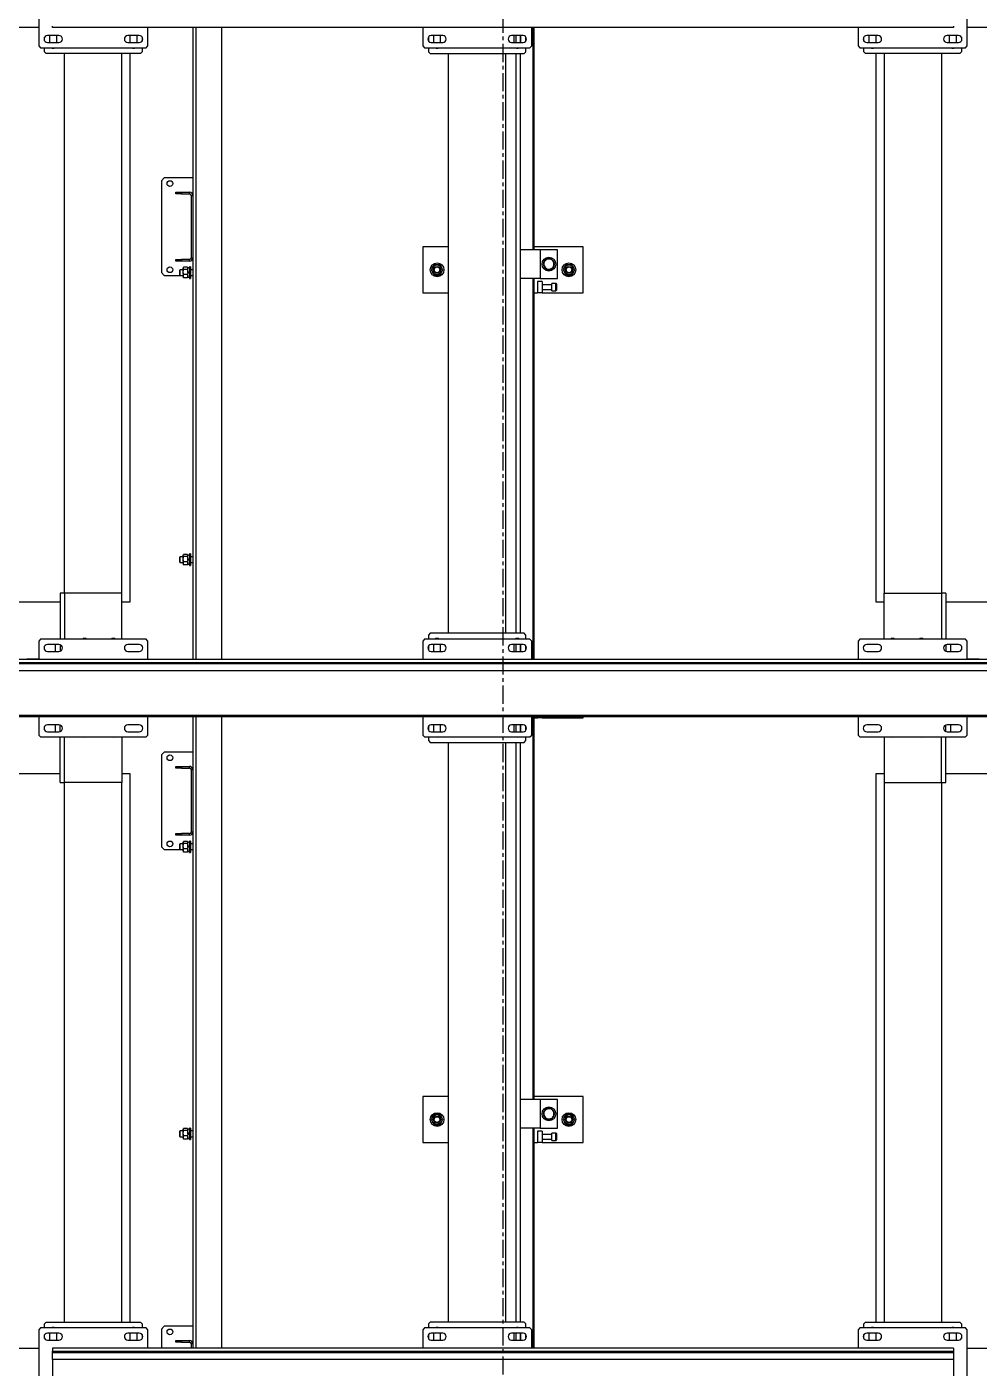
# Model space of a CAD drawing. Header units: millimetres. Extents: x 6622 to 532820, y 3370 to 359312.
# Drawn here: x 458470 to 460130, y 280905 to 283241 of the extents above; entities that cross this region are included whole.
import ezdxf

# ---------------------------------------------------------------- set-up
doc = ezdxf.new("R2010")
doc.units = ezdxf.units.MM
doc.linetypes.add('CENTER', pattern=[50.8, 31.75, -6.35, 6.35, -6.35])

# ---------------------------------------------------------------- blocks, each defined once
blk = doc.blocks.new('A$C6F3A12F4')
at = {"color": 2, "linetype": 'Continuous', "lineweight": 25}
for p, q in [((31385.2, 3700), (31385.2, 2659)), ((32385.2, 2622.1), (32385.2, 3700)), ((32685.2, 3700), (32685.2, 2622.1)), ((33685.2, 2659), (33685.2, 3700)), ((32485.7, 3475), (32485.7, 225)), ((32491.1, 225), (32491.1, 3475)), ((32493.7, 3475), (32493.7, 225)), ((32505.7, 3475), (32505.7, 225)), ((32583.1, 225), (32583.1, 3475)), ((32585.7, 3475), (32585.7, 225)), ((32485.2, 2680), (32485.2, 2659)), ((31417.2, 2659), (31253.2, 2659)), ((31399.2, 2644), (31399.2, 2624)), ((31399.2, 2640.1), (31411.2, 2640.1)), ((31402, 2649.1), (31408.4, 2649.1)), ((31411.2, 2624), (31411.2, 2644)), ((31420.2, 2656), (31417.2, 2659)), ((31420.2, 2472), (31420.2, 2656)), ((31420.2, 2649.1), (31427.2, 2649.1)), ((31430.2, 2646.1), (31427.2, 2649.1)), ((31430.2, 2646.1), (31430.2, 2482.1)), ((32453.7, 2659), (32450.7, 2656)), ((32450.7, 2656), (32450.7, 2472)), ((32485.7, 2659), (32453.7, 2659)), ((32459.7, 2644), (32459.7, 2624)), ((32471.7, 2624), (32471.7, 2644)), ((32617.7, 2659), (32585.7, 2659)), ((32599.7, 2644), (32599.7, 2624)), ((32611.7, 2624), (32611.7, 2644)), ((32620.7, 2656), (32617.7, 2659)), ((32620.7, 2472), (32620.7, 2656)), ((33643.2, 2649.1), (33640.2, 2646.1)), ((33640.2, 2482.1), (33640.2, 2646.1)), ((33643.2, 2649.1), (33650.2, 2649.1)), ((33653.2, 2659), (33650.2, 2656)), ((33650.2, 2656), (33650.2, 2472)), ((33817.2, 2659), (33653.2, 2659)), ((33659.2, 2644), (33659.2, 2624)), ((33659.2, 2640.1), (33671.2, 2640.1)), ((33662, 2649.1), (33668.4, 2649.1)), ((33671.2, 2624), (33671.2, 2644)), ((31382.6, 2635), (31385.2, 2635)), ((31385.2, 2635), (31385.2, 1065)), ((31411.2, 2628.1), (31399.2, 2628.1)), ((32370.2, 2622.1), (32370.2, 2614.1)), ((32370.2, 2622.1), (32450.7, 2622.1)), ((32459.7, 2630.1), (32471.7, 2630.1)), ((32460, 2622.1), (32471.4, 2622.1)), ((32599.7, 2630.1), (32611.7, 2630.1)), ((32611.4, 2622.1), (32600, 2622.1)), ((32700.2, 2622.1), (32620.7, 2622.1)), ((32700.2, 2614.1), (32700.2, 2622.1)), ((33671.2, 2628.1), (33659.2, 2628.1)), ((33685.2, 2635), (33690.6, 2635)), ((33685.2, 2635), (33685.2, 1065)), ((33690.6, 1065), (33690.6, 2635)), ((33690.6, 2635), (33693.2, 2635)), ((33693.2, 2635), (33693.2, 1065)), ((33693.2, 2635), (33705.2, 2635)), ((33705.2, 2635), (33705.2, 1065)), ((33705.2, 2635), (33782.6, 2635)), ((31430.2, 2614.1), (32370.2, 2614.1)), ((32370.2, 2514.1), (32370.2, 2614.1)), ((32370.2, 2614.1), (32450.7, 2614.1)), ((32700.2, 2614.1), (32620.7, 2614.1)), ((32700.2, 2514.1), (32700.2, 2614.1)), ((32700.2, 2614.1), (33640.2, 2614.1)), ((31399.2, 2504), (31399.2, 2484)), ((31399.2, 2500.1), (31411.2, 2500.1)), ((31399.2, 2500), (31411.2, 2500)), ((31411.2, 2484), (31411.2, 2504)), ((31430.2, 2514.1), (32370.2, 2514.1)), ((31430.2, 2500), (32385.2, 2500)), ((32450.7, 2514.1), (32370.2, 2514.1)), ((32385.2, 2500), (32385.2, 2514.1)), ((32459.7, 2504), (32459.7, 2484)), ((32471.7, 2484), (32471.7, 2504)), ((32599.7, 2504), (32599.7, 2484)), ((32611.7, 2484), (32611.7, 2504)), ((32620.7, 2514.1), (32700.2, 2514.1)), ((32685.2, 2514.1), (32685.2, 2500)), ((32685.2, 2500), (33640.2, 2500)), ((32700.2, 2514.1), (33640.2, 2514.1)), ((33659.2, 2504), (33659.2, 2484)), ((33659.2, 2500.1), (33671.2, 2500.1)), ((33659.2, 2500), (33671.2, 2500)), ((33671.2, 2484), (33671.2, 2504)), ((31411.2, 2488.1), (31399.2, 2488.1)), ((31408.7, 2479.1), (31401.7, 2479.1)), ((31427.2, 2479.1), (31420.2, 2479.1)), ((31427.2, 2479.1), (31430.2, 2482.1)), ((33640.2, 2482.1), (33643.2, 2479.1)), ((33650.2, 2479.1), (33643.2, 2479.1)), ((33671.2, 2488.1), (33659.2, 2488.1)), ((33668.6, 2479.1), (33661.8, 2479.1)), ((31385.2, 2469), (31417.2, 2469)), ((31417.2, 2469), (31420.2, 2472)), ((32450.7, 2472), (32453.7, 2469)), ((32453.7, 2469), (32485.7, 2469)), ((32585.7, 2469), (32617.7, 2469)), ((32617.7, 2469), (32620.7, 2472)), ((33650.2, 2472), (33653.2, 2469)), ((33653.2, 2469), (33685.2, 2469)), ((31767.2, 1990), (31767.2, 1904)), ((31847.2, 1990), (31767.2, 1990)), ((31847.2, 1918), (31847.2, 1990)), ((32587.2, 1990), (32585.7, 1990)), ((32587.2, 1918), (32587.2, 1990)), ((33247.2, 1990), (33247.2, 1904)), ((33327.2, 1990), (33247.2, 1990)), ((33327.2, 1918), (33327.2, 1990)), ((31816.8, 1965), (31816.2, 1965)), ((31816.6, 1963.2), (31816.2, 1963.2)), ((31816.3, 1962.2), (31816.6, 1963.2)), ((33296.7, 1965), (33296.2, 1965)), ((33296.6, 1963.2), (33296.2, 1963.2)), ((33296.3, 1962.2), (33296.6, 1963.2)), ((31822.2, 1945), (31772.2, 1945)), ((31772.2, 1945), (31772.2, 1915)), ((31796.4, 1940.2), (31792.2, 1937.3)), ((31801, 1938), (31796.4, 1940.2)), ((31822.2, 1915), (31822.2, 1945)), ((31830.7, 1942), (31830.7, 1935)), ((31843.7, 1942), (31830.7, 1942)), ((31831.7, 1943), (31842.7, 1943)), ((31843.7, 1935), (31843.7, 1942)), ((33302.2, 1945), (33252.2, 1945)), ((33252.2, 1945), (33252.2, 1915)), ((33276.4, 1940.2), (33272.2, 1937.3)), ((33281, 1938), (33276.4, 1940.2)), ((33302.2, 1915), (33302.2, 1945)), ((33310.7, 1942), (33310.7, 1935)), ((33323.7, 1942), (33310.7, 1942)), ((33311.7, 1943), (33322.7, 1943)), ((33323.7, 1935), (33323.7, 1942)), ((31792.2, 1937.3), (31788, 1934.4)), ((31788.8, 1924.2), (31793.4, 1922)), ((31793.4, 1922), (31798, 1919.8)), ((31798, 1919.8), (31802.2, 1922.7)), ((31805.6, 1935.8), (31801, 1938)), ((31802.2, 1922.7), (31806.4, 1925.6)), ((31806.7, 1930), (31806.1, 1930)), ((31806.6, 1928.2), (31806.2, 1928.2)), ((31806.4, 1927.4), (31806.6, 1928.2)), ((31827.2, 1918), (31827.2, 1910)), ((31827.2, 1918), (31847.2, 1918)), ((31843.7, 1935), (31830.7, 1935)), ((31833.2, 1935), (31833.2, 1918)), ((31841.2, 1918), (31841.2, 1935)), ((31847.2, 1918), (31847.2, 1910)), ((32585.7, 1918), (32587.2, 1918)), ((32587.2, 1918), (32587.2, 1910)), ((33272.2, 1937.3), (33268, 1934.4)), ((33268.7, 1924.2), (33273.4, 1922)), ((33273.4, 1922), (33278, 1919.8)), ((33278, 1919.8), (33282.2, 1922.7)), ((33285.6, 1935.8), (33281, 1938)), ((33282.2, 1922.7), (33286.4, 1925.6)), ((33286.8, 1930), (33286.1, 1930)), ((33286.6, 1928.2), (33286.2, 1928.2)), ((33286.4, 1927.4), (33286.6, 1928.2)), ((33307.2, 1918), (33327.2, 1918)), ((33307.2, 1918), (33307.2, 1910)), ((33323.7, 1935), (33310.7, 1935)), ((33313.2, 1935), (33313.2, 1918)), ((33321.2, 1918), (33321.2, 1935)), ((33327.2, 1918), (33327.2, 1910)), ((31385.2, 1904), (31772.2, 1904)), ((31772.2, 1902.7), (31385.2, 1902.7)), ((31417.2, 1900), (31385.2, 1900)), ((31420.2, 1897), (31417.2, 1900)), ((31420.2, 1713), (31420.2, 1897)), ((31772.2, 1915), (31822.2, 1915)), ((31772.2, 1915), (31772.2, 1880.2)), ((31822.2, 1915), (31822.2, 1880.2)), ((31822.2, 1904), (32485.7, 1904)), ((32485.7, 1902.7), (31822.2, 1902.7)), ((31827.2, 1910), (31847.2, 1910)), ((31847.2, 1904), (31847.2, 1910)), ((32453.7, 1900), (32450.7, 1897)), ((32450.7, 1897), (32450.7, 1713)), ((32485.7, 1900), (32453.7, 1900)), ((32585.7, 1910), (32587.2, 1910)), ((32585.7, 1904), (33252.2, 1904)), ((33252.2, 1902.7), (32585.7, 1902.7)), ((32617.7, 1900), (32585.7, 1900)), ((32587.2, 1904), (32587.2, 1910)), ((32620.7, 1897), (32617.7, 1900)), ((32620.7, 1713), (32620.7, 1897)), ((33252.2, 1915), (33252.2, 1880.2)), ((33252.2, 1915), (33302.2, 1915)), ((33302.2, 1915), (33302.2, 1880.2)), ((33302.2, 1904), (33685.2, 1904)), ((33685.2, 1902.7), (33302.2, 1902.7)), ((33307.2, 1910), (33327.2, 1910)), ((33327.2, 1904), (33327.2, 1910)), ((33653.2, 1900), (33650.2, 1897)), ((33650.2, 1897), (33650.2, 1713)), ((33685.2, 1900), (33653.2, 1900)), ((31399.2, 1885), (31399.2, 1865)), ((31411.2, 1881), (31399.2, 1881)), ((31399.2, 1880.2), (31411.2, 1880.2)), ((31411.2, 1872.8), (31399.2, 1872.8)), ((31408.5, 1890), (31401.9, 1890)), ((31411.2, 1865), (31411.2, 1885)), ((31427.2, 1890), (31420.2, 1890)), ((31420.8, 1872.8), (31420.2, 1872.8)), ((31430.2, 1887), (31427.2, 1890)), ((31430.2, 1723), (31430.2, 1887)), ((31430.2, 1880.2), (32440.2, 1880.2)), ((32440.2, 1872.8), (31430.2, 1872.8)), ((32443.2, 1890), (32440.2, 1887)), ((32440.2, 1887), (32440.2, 1723)), ((32450.7, 1890), (32443.2, 1890)), ((32450.7, 1872.8), (32449.6, 1872.8)), ((32459.7, 1885), (32459.7, 1865)), ((32471.7, 1881), (32459.7, 1881)), ((32459.7, 1880.2), (32471.7, 1880.2)), ((32471.7, 1872.8), (32459.7, 1872.8)), ((32469, 1890), (32462.4, 1890)), ((32471.7, 1865), (32471.7, 1885)), ((32599.7, 1885), (32599.7, 1865)), ((32611.7, 1881), (32599.7, 1881)), ((32599.7, 1880.2), (32611.7, 1880.2)), ((32611.7, 1872.8), (32599.7, 1872.8)), ((32609, 1890), (32602.4, 1890)), ((32611.7, 1865), (32611.7, 1885)), ((32627.2, 1890), (32620.7, 1890)), ((32620.8, 1872.8), (32620.7, 1872.8)), ((32630.2, 1887), (32627.2, 1890)), ((32630.2, 1723), (32630.2, 1887)), ((32630.2, 1880.2), (33640.2, 1880.2)), ((33640.2, 1872.8), (32630.2, 1872.8)), ((33643.2, 1890), (33640.2, 1887)), ((33640.2, 1887), (33640.2, 1723)), ((33650.2, 1890), (33643.2, 1890)), ((33650.2, 1872.8), (33649.6, 1872.8)), ((33659.2, 1885), (33659.2, 1865)), ((33671.2, 1881), (33659.2, 1881)), ((33659.2, 1880.2), (33671.2, 1880.2)), ((33671.2, 1872.8), (33659.2, 1872.8)), ((33668.5, 1890), (33661.9, 1890)), ((33671.2, 1865), (33671.2, 1885)), ((31399.2, 1869), (31411.2, 1869)), ((32440.2, 1855), (31430.2, 1855)), ((32459.7, 1869), (32471.7, 1869)), ((32599.7, 1869), (32611.7, 1869)), ((33640.2, 1855), (32630.2, 1855)), ((33659.2, 1869), (33671.2, 1869)), ((32440.2, 1755), (31430.2, 1755)), ((31767.2, 1755), (31767.2, 1710)), ((31847.2, 1710), (31847.2, 1755)), ((33640.2, 1755), (32630.2, 1755)), ((33247.2, 1755), (33247.2, 1710)), ((33327.2, 1710), (33327.2, 1755)), ((31399.2, 1745), (31399.2, 1725)), ((31411.2, 1741), (31399.2, 1741)), ((31399.2, 1729), (31411.2, 1729)), ((31411.2, 1725), (31411.2, 1745)), ((31816.8, 1735), (31816.2, 1735)), ((31816.6, 1733.2), (31816.2, 1733.2)), ((31816.3, 1732.2), (31816.6, 1733.2)), ((32459.7, 1745), (32459.7, 1725)), ((32471.7, 1741), (32459.7, 1741)), ((32459.7, 1729), (32471.7, 1729)), ((32471.7, 1725), (32471.7, 1745)), ((32599.7, 1745), (32599.7, 1725)), ((32611.7, 1741), (32599.7, 1741)), ((32599.7, 1729), (32611.7, 1729)), ((32611.7, 1725), (32611.7, 1745)), ((33296.7, 1735), (33296.2, 1735)), ((33296.6, 1733.2), (33296.2, 1733.2)), ((33296.3, 1732.2), (33296.6, 1733.2)), ((33659.2, 1745), (33659.2, 1725)), ((33671.2, 1741), (33659.2, 1741)), ((33659.2, 1729), (33671.2, 1729)), ((33671.2, 1725), (33671.2, 1745)), ((31385.2, 1710), (31417.2, 1710)), ((31401.9, 1720), (31408.5, 1720)), ((31417.2, 1710), (31420.2, 1713)), ((31420.2, 1720), (31427.2, 1720)), ((31427.2, 1720), (31430.2, 1723)), ((31767.2, 1710), (31847.2, 1710)), ((32440.2, 1723), (32443.2, 1720)), ((32443.2, 1720), (32450.7, 1720)), ((32450.7, 1713), (32453.7, 1710)), ((32453.7, 1710), (32485.7, 1710)), ((32462.4, 1720), (32469, 1720)), ((32585.7, 1710), (32617.7, 1710)), ((32602.4, 1720), (32609, 1720)), ((32617.7, 1710), (32620.7, 1713)), ((32620.7, 1720), (32627.2, 1720)), ((32627.2, 1720), (32630.2, 1723)), ((33247.2, 1710), (33327.2, 1710)), ((33640.2, 1723), (33643.2, 1720)), ((33643.2, 1720), (33650.2, 1720)), ((33650.2, 1713), (33653.2, 1710)), ((33653.2, 1710), (33685.2, 1710)), ((33661.9, 1720), (33668.5, 1720)), ((31385.2, 1359.5), (32485.7, 1359.5)), ((32585.7, 1359.5), (33685.2, 1359.5)), ((31385.2, 1314.5), (32485.7, 1314.5)), ((31385.2, 1309.5), (31678, 1309.5)), ((31647, 1309.5), (31647, 1259.5)), ((31678, 1309.5), (31678, 1306.5)), ((31678, 1309.5), (31786, 1309.5)), ((31786, 1309.5), (32485.7, 1309.5)), ((31786, 1306.5), (31786, 1309.5)), ((31807, 1309.5), (31807, 1305.5)), ((31817, 1305.5), (31817, 1309.5)), ((32307, 1309.5), (32307, 1305.5)), ((32317, 1305.5), (32317, 1309.5)), ((32585.7, 1314.5), (33685.2, 1314.5)), ((32585.7, 1309.5), (32678, 1309.5)), ((32647, 1309.5), (32647, 1259.5)), ((32678, 1309.5), (32678, 1306.5)), ((32678, 1309.5), (32786, 1309.5)), ((32786, 1309.5), (33678, 1309.5)), ((32786, 1306.5), (32786, 1309.5)), ((32807, 1309.5), (32807, 1305.5)), ((32817, 1305.5), (32817, 1309.5)), ((33307, 1309.5), (33307, 1305.5)), ((33317, 1305.5), (33317, 1309.5)), ((33647, 1309.5), (33647, 1259.5)), ((33678, 1309.5), (33678, 1306.5)), ((33678, 1309.5), (33685.2, 1309.5)), ((31675, 1303.5), (31672, 1303.5)), ((31672, 1289.5), (31672, 1303.5)), ((31672, 1289.5), (31675, 1289.5)), ((31672, 1279.5), (31672, 1289.5)), ((31675, 1289.5), (31675, 1303.5)), ((31675, 1289.5), (31675, 1279.5)), ((31678, 1306.5), (31786, 1306.5)), ((31792, 1303.5), (31789, 1303.5)), ((31789, 1303.5), (31789, 1289.5)), ((31789, 1289.5), (31792, 1289.5)), ((31789, 1279.5), (31789, 1289.5)), ((31792, 1303.5), (31792, 1289.5)), ((31792, 1289.5), (31792, 1279.5)), ((31802, 1305.5), (31802, 1303.5)), ((31802, 1305.5), (31822, 1305.5)), ((31802, 1303.5), (31822, 1303.5)), ((31802.8, 1300), (31802.8, 1293.4)), ((31804.4, 1300.9), (31803.3, 1300.3)), ((31803.3, 1293.1), (31804.4, 1292.5)), ((31803.9, 1303.5), (31803.9, 1300.9)), ((31812, 1300.9), (31803.9, 1300.9)), ((31814.9, 1292.5), (31804.4, 1292.5)), ((31806.4, 1300), (31806.4, 1293.4)), ((31807, 1292.5), (31807, 1287)), ((31807, 1287), (31807.5, 1286.5)), ((31807, 1287), (31817, 1287)), ((31816.5, 1286.5), (31807.5, 1286.5)), ((31812, 1300.9), (31813.5, 1300.9)), ((31820, 1300.9), (31813.5, 1300.9)), ((31814.9, 1292.5), (31819.6, 1292.5)), ((31815.5, 1300), (31815.5, 1293.4)), ((31816.5, 1286.5), (31817, 1287)), ((31817, 1287), (31817, 1292.5)), ((31817, 1259.5), (31817, 1287)), ((31820.7, 1300.3), (31819.6, 1300.9)), ((31819.6, 1292.5), (31820.7, 1293.1)), ((31820, 1300.9), (31820, 1303.5)), ((31821.2, 1300), (31821.2, 1293.4)), ((31822, 1303.5), (31822, 1305.5)), ((32302, 1305.5), (32302, 1303.5)), ((32302, 1305.5), (32322, 1305.5)), ((32302, 1303.5), (32322, 1303.5)), ((32302.8, 1300), (32302.8, 1293.4)), ((32304.4, 1300.9), (32303.3, 1300.3)), ((32303.3, 1293.1), (32304.4, 1292.5)), ((32303.9, 1303.5), (32303.9, 1300.9)), ((32312, 1300.9), (32303.9, 1300.9)), ((32314.9, 1292.5), (32304.4, 1292.5)), ((32306.4, 1300), (32306.4, 1293.4)), ((32307, 1292.5), (32307, 1287)), ((32307, 1287), (32307.5, 1286.5)), ((32307, 1287), (32317, 1287)), ((32316.5, 1286.5), (32307.5, 1286.5)), ((32312, 1300.9), (32313.5, 1300.9)), ((32320, 1300.9), (32313.5, 1300.9)), ((32314.9, 1292.5), (32319.6, 1292.5)), ((32315.5, 1300), (32315.5, 1293.4)), ((32316.5, 1286.5), (32317, 1287)), ((32317, 1287), (32317, 1292.5)), ((32320.7, 1300.3), (32319.6, 1300.9)), ((32319.6, 1292.5), (32320.7, 1293.1)), ((32320, 1300.9), (32320, 1303.5)), ((32321.2, 1300), (32321.2, 1293.4)), ((32322, 1303.5), (32322, 1305.5)), ((32675, 1303.5), (32672, 1303.5)), ((32672, 1289.5), (32672, 1303.5)), ((32672, 1289.5), (32675, 1289.5)), ((32672, 1279.5), (32672, 1289.5)), ((32675, 1289.5), (32675, 1303.5)), ((32675, 1289.5), (32675, 1279.5)), ((32678, 1306.5), (32786, 1306.5)), ((32792, 1303.5), (32789, 1303.5)), ((32789, 1303.5), (32789, 1289.5)), ((32789, 1289.5), (32792, 1289.5)), ((32789, 1279.5), (32789, 1289.5)), ((32792, 1303.5), (32792, 1289.5)), ((32792, 1289.5), (32792, 1279.5)), ((32802, 1305.5), (32802, 1303.5)), ((32802, 1305.5), (32822, 1305.5)), ((32802, 1303.5), (32822, 1303.5)), ((32802.8, 1300), (32802.8, 1293.4)), ((32804.4, 1300.9), (32803.3, 1300.3)), ((32803.3, 1293.1), (32804.4, 1292.5)), ((32803.9, 1303.5), (32803.9, 1300.9)), ((32812, 1300.9), (32803.9, 1300.9)), ((32814.9, 1292.5), (32804.4, 1292.5)), ((32806.4, 1300), (32806.4, 1293.4)), ((32807, 1292.5), (32807, 1287)), ((32807, 1287), (32807.5, 1286.5)), ((32807, 1287), (32817, 1287)), ((32816.5, 1286.5), (32807.5, 1286.5)), ((32812, 1300.9), (32813.5, 1300.9)), ((32820, 1300.9), (32813.5, 1300.9)), ((32814.9, 1292.5), (32819.6, 1292.5)), ((32815.5, 1300), (32815.5, 1293.4)), ((32816.5, 1286.5), (32817, 1287)), ((32817, 1287), (32817, 1292.5)), ((32817, 1259.5), (32817, 1287)), ((32820.7, 1300.3), (32819.6, 1300.9)), ((32819.6, 1292.5), (32820.7, 1293.1)), ((32820, 1300.9), (32820, 1303.5)), ((32821.2, 1300), (32821.2, 1293.4)), ((32822, 1303.5), (32822, 1305.5)), ((33302, 1305.5), (33302, 1303.5)), ((33302, 1305.5), (33322, 1305.5)), ((33302, 1303.5), (33322, 1303.5)), ((33302.8, 1300), (33302.8, 1293.4)), ((33304.4, 1300.9), (33303.3, 1300.3)), ((33303.3, 1293.1), (33304.4, 1292.5)), ((33303.9, 1303.5), (33303.9, 1300.9)), ((33312, 1300.9), (33303.9, 1300.9)), ((33314.9, 1292.5), (33304.4, 1292.5)), ((33306.4, 1300), (33306.4, 1293.4)), ((33307, 1292.5), (33307, 1287)), ((33307, 1287), (33307.5, 1286.5)), ((33307, 1287), (33317, 1287)), ((33316.5, 1286.5), (33307.5, 1286.5)), ((33312, 1300.9), (33313.5, 1300.9)), ((33320, 1300.9), (33313.5, 1300.9)), ((33314.9, 1292.5), (33319.6, 1292.5)), ((33315.5, 1300), (33315.5, 1293.4)), ((33316.5, 1286.5), (33317, 1287)), ((33317, 1287), (33317, 1292.5)), ((33320.7, 1300.3), (33319.6, 1300.9)), ((33319.6, 1292.5), (33320.7, 1293.1)), ((33320, 1300.9), (33320, 1303.5)), ((33321.2, 1300), (33321.2, 1293.4)), ((33322, 1303.5), (33322, 1305.5)), ((33675, 1303.5), (33672, 1303.5)), ((33672, 1289.5), (33672, 1303.5)), ((33672, 1289.5), (33675, 1289.5)), ((33672, 1279.5), (33672, 1289.5)), ((33675, 1289.5), (33675, 1303.5)), ((33675, 1289.5), (33675, 1279.5)), ((33678, 1306.5), (33685.2, 1306.5)), ((31675, 1279.5), (31672, 1279.5)), ((31792, 1279.5), (31789, 1279.5)), ((32675, 1279.5), (32672, 1279.5)), ((32792, 1279.5), (32789, 1279.5)), ((33675, 1279.5), (33672, 1279.5)), ((31647, 1259.5), (31652, 1254.5)), ((31652, 1254.5), (31812, 1254.5)), ((31812, 1254.5), (31817, 1259.5)), ((32647, 1259.5), (32652, 1254.5)), ((32652, 1254.5), (32812, 1254.5)), ((32812, 1254.5), (32817, 1259.5)), ((33647, 1259.5), (33652, 1254.5)), ((33652, 1254.5), (33685.2, 1254.5)), ((31417.2, 1231), (31385.2, 1231)), ((31399.2, 1216), (31399.2, 1196)), ((31401.7, 1220.9), (31408.7, 1220.9)), ((31411.2, 1196), (31411.2, 1216)), ((31420.2, 1228), (31417.2, 1231)), ((31420.2, 1044), (31420.2, 1228)), ((31420.2, 1220.9), (31427.2, 1220.9)), ((31430.2, 1217.9), (31427.2, 1220.9)), ((31430.2, 1217.9), (31430.2, 1053.9)), ((32453.7, 1231), (32450.7, 1228)), ((32450.7, 1228), (32450.7, 1044)), ((32485.7, 1231), (32453.7, 1231)), ((32459.7, 1216), (32459.7, 1196)), ((32471.7, 1196), (32471.7, 1216)), ((32617.7, 1231), (32585.7, 1231)), ((32599.7, 1216), (32599.7, 1196)), ((32611.7, 1196), (32611.7, 1216)), ((32620.7, 1228), (32617.7, 1231)), ((32620.7, 1044), (32620.7, 1228)), ((33643.2, 1220.9), (33640.2, 1217.9)), ((33640.2, 1053.9), (33640.2, 1217.9)), ((33643.2, 1220.9), (33650.2, 1220.9)), ((33653.2, 1231), (33650.2, 1228)), ((33650.2, 1228), (33650.2, 1044)), ((33685.2, 1231), (33653.2, 1231)), ((33659.2, 1216), (33659.2, 1196)), ((33661.8, 1220.9), (33668.6, 1220.9)), ((33671.2, 1196), (33671.2, 1216)), ((31399.2, 1211.9), (31411.2, 1211.9)), ((31411.2, 1200), (31399.2, 1200)), ((31411.2, 1199.9), (31399.2, 1199.9)), ((32385.2, 1200), (31430.2, 1200)), ((32385.2, 1185.9), (32385.2, 1200)), ((32685.2, 1200), (32685.2, 1185.9)), ((33640.2, 1200), (32685.2, 1200)), ((33659.2, 1211.9), (33671.2, 1211.9)), ((33671.2, 1200), (33659.2, 1200)), ((33671.2, 1199.9), (33659.2, 1199.9)), ((32370.2, 1185.9), (31430.2, 1185.9)), ((32370.2, 1185.9), (32370.2, 1085.9)), ((32450.7, 1185.9), (32370.2, 1185.9)), ((32620.7, 1185.9), (32700.2, 1185.9)), ((32700.2, 1185.9), (32700.2, 1085.9)), ((33640.2, 1185.9), (32700.2, 1185.9)), ((31399.2, 1076), (31399.2, 1056)), ((31411.2, 1056), (31411.2, 1076)), ((32370.2, 1085.9), (31430.2, 1085.9)), ((32370.2, 1085.9), (32450.7, 1085.9)), ((32370.2, 1085.9), (32370.2, 1077.9)), ((32370.2, 1077.9), (32450.7, 1077.9)), ((32385.2, 0), (32385.2, 1077.9)), ((32449.7, 1069.9), (32449.7, 1077.9)), ((32459.7, 1076), (32459.7, 1056)), ((32460, 1077.9), (32471.4, 1077.9)), ((32471.7, 1056), (32471.7, 1076)), ((32599.7, 1076), (32599.7, 1056)), ((32611.4, 1077.9), (32600, 1077.9)), ((32611.7, 1056), (32611.7, 1076)), ((32700.2, 1085.9), (32620.7, 1085.9)), ((32700.2, 1077.9), (32620.7, 1077.9)), ((32685.2, 1077.9), (32685.2, 0)), ((32700.2, 1077.9), (32700.2, 1085.9)), ((33640.2, 1085.9), (32700.2, 1085.9)), ((33659.2, 1076), (33659.2, 1056)), ((33671.2, 1056), (33671.2, 1076)), ((31385.2, 1065), (31382.6, 1065)), ((31399.2, 1071.9), (31411.2, 1071.9)), ((31411.2, 1059.9), (31399.2, 1059.9)), ((31427.2, 1050.9), (31430.2, 1053.9)), ((32450.7, 1069.9), (32449.7, 1069.9)), ((32471.7, 1069.9), (32459.7, 1069.9)), ((32611.7, 1069.9), (32599.7, 1069.9)), ((33640.2, 1053.9), (33643.2, 1050.9)), ((33659.2, 1071.9), (33671.2, 1071.9)), ((33671.2, 1059.9), (33659.2, 1059.9)), ((33685.2, 1065), (33690.6, 1065)), ((33693.2, 1065), (33690.6, 1065)), ((33705.2, 1065), (33693.2, 1065)), ((33705.2, 1065), (33782.6, 1065)), ((31253.2, 1041), (31417.2, 1041)), ((31385.2, 1041), (31385.2, 0)), ((31408.4, 1050.9), (31402, 1050.9)), ((31417.2, 1041), (31420.2, 1044)), ((31427.2, 1050.9), (31420.2, 1050.9)), ((32450.7, 1044), (32453.7, 1041)), ((32453.7, 1041), (32485.7, 1041)), ((32485.2, 1041), (32485.2, 1020)), ((32585.7, 1041), (32617.7, 1041)), ((32617.7, 1041), (32620.7, 1044)), ((33650.2, 1050.9), (33643.2, 1050.9)), ((33650.2, 1044), (33653.2, 1041)), ((33653.2, 1041), (33817.2, 1041)), ((33668.4, 1050.9), (33662, 1050.9)), ((33685.2, 0), (33685.2, 1041))]:
    blk.add_line(p, q, dxfattribs=at)
at = {"color": 2, "linetype": 'Continuous', "lineweight": 25, "flags": 128}
for points in [[(31816.8, 1965), (31816.6, 1966.9), (31816.3, 1967.9)], [(33296.7, 1965), (33296.6, 1966.9), (33296.3, 1967.9)], [(31816.8, 1735), (31816.6, 1736.9), (31816.3, 1737.9)], [(33296.7, 1735), (33296.6, 1736.9), (33296.3, 1737.9)], [(31812, 1300.9), (31811.5, 1301.8), (31811, 1302.6), (31810.5, 1303.5)], [(31812, 1303.5), (31812.5, 1302.6), (31813, 1301.8), (31813.5, 1300.9)], [(32312, 1300.9), (32311.5, 1301.8), (32311, 1302.6), (32310.5, 1303.5)], [(32312, 1303.5), (32312.5, 1302.6), (32313, 1301.8), (32313.5, 1300.9)], [(32812, 1300.9), (32811.5, 1301.8), (32811, 1302.6), (32810.5, 1303.5)], [(32812, 1303.5), (32812.5, 1302.6), (32813, 1301.8), (32813.5, 1300.9)], [(33312, 1300.9), (33311.5, 1301.8), (33311, 1302.6), (33310.5, 1303.5)], [(33312, 1303.5), (33312.5, 1302.6), (33313, 1301.8), (33313.5, 1300.9)]]:
    blk.add_lwpolyline(points, dxfattribs=at)
at = {"color": 2, "linetype": 'Continuous', "lineweight": 25}
for centre, radius in [((31807.2, 1965), 12), ((31807.2, 1965), 8.62), ((31807.2, 1965), 6), ((31807.2, 1965), 5), ((33287.2, 1965), 12), ((33287.2, 1965), 8.62), ((33287.2, 1965), 6), ((33287.2, 1965), 5), ((31797.2, 1930), 12), ((33277.2, 1930), 12), ((31807.2, 1735), 12), ((31807.2, 1735), 8.62), ((31807.2, 1735), 6), ((31807.2, 1735), 5), ((33287.2, 1735), 12), ((33287.2, 1735), 8.62), ((33287.2, 1735), 6), ((33287.2, 1735), 5), ((31657, 1269.5), 5), ((31807, 1269.5), 5), ((32657, 1269.5), 5), ((32807, 1269.5), 5), ((33657, 1269.5), 5)]:
    blk.add_circle(centre, radius, dxfattribs=at)
for centre, radius, start, end in [((31405.2, 2644), 6, 0, 180), ((32465.7, 2644), 6, 0, 180), ((32605.7, 2644), 6, 0, 180), ((33665.2, 2644), 6, 0, 180), ((31405.2, 2624), 6, 180, 0), ((31415.2, 2634.1), 6, 326.4427, 33.5573), ((32465.7, 2624), 6, 180, 0), ((32605.7, 2624), 6, 180, 0), ((33655.2, 2634.1), 6, 146.4427, 213.5573), ((33665.2, 2624), 6, 180, 0), ((32455.2, 2579.1), 6, 138.5904, 221.4096), ((32615.2, 2579.1), 6, 336.4435, 23.5565), ((32455.2, 2529.1), 6, 138.5904, 221.4096), ((32615.2, 2529.1), 6, 336.4435, 23.5565), ((31405.2, 2504), 6, 0, 180), ((32465.7, 2504), 6, 0, 180), ((32605.7, 2504), 6, 0, 180), ((33665.2, 2504), 6, 0, 180), ((31405.2, 2484), 6, 180, 0), ((31415.2, 2494.1), 6, 326.4427, 33.5573), ((32465.7, 2484), 6, 180, 0), ((32605.7, 2484), 6, 180, 0), ((33655.2, 2494.1), 6, 146.4427, 213.5573), ((33665.2, 2484), 6, 180, 0), ((31807.2, 1965), 9.55, 349.1982, 0), ((33287.2, 1965), 9.55, 349.1982, 0), ((31797.2, 1930), 9.55, 104.5207, 143.3519), ((31797.2, 1930), 9.55, 42.9611, 84.8708), ((31807.2, 1965), 9.55, 221.2996, 256.7088), ((31831.7, 1942), 1, 90, 180), ((31842.7, 1942), 1, 0, 90), ((33277.2, 1930), 9.55, 104.5207, 143.3519), ((33277.2, 1930), 9.55, 42.9611, 84.8708), ((33287.2, 1965), 9.55, 221.2996, 256.7088), ((33311.7, 1942), 1, 90, 180), ((33322.7, 1942), 1, 0, 90), ((31797.2, 1930), 9.55, 165.3637, 203.9741), ((31797.2, 1930), 8.87, 124.3653, 184.3653), ((31797.2, 1930), 8.86, 184.3653, 244.3653), ((31797.2, 1930), 9.55, 224.4516, 265.4367), ((31797.2, 1930), 8.87, 64.3653, 124.3653), ((31797.2, 1930), 8.86, 244.3653, 304.3653), ((31797.2, 1930), 9.55, 283.449, 324.061), ((31797.2, 1930), 8.87, 4.3653, 64.3653), ((31797.2, 1930), 8.87, 304.3653, 4.3653), ((31797.2, 1930), 9.55, 0, 24.9691), ((31797.2, 1930), 9.55, 349.1982, 0), ((33277.2, 1930), 9.55, 165.3637, 203.9741), ((33277.2, 1930), 8.87, 124.3653, 184.3653), ((33277.2, 1930), 8.87, 184.3653, 244.3653), ((33277.2, 1930), 9.55, 224.4516, 265.4367), ((33277.2, 1930), 8.87, 64.3653, 124.3653), ((33277.2, 1930), 8.86, 244.3653, 304.3653), ((33277.2, 1930), 9.55, 283.449, 324.061), ((33277.2, 1930), 8.86, 4.3653, 64.3653), ((33277.2, 1930), 8.86, 304.3653, 4.3653), ((33277.2, 1930), 9.55, 0, 24.9691), ((33277.2, 1930), 9.55, 349.1982, 0), ((31405.2, 1885), 6, 0, 180), ((31415.2, 1875), 6, 326.4427, 33.5573), ((32455.2, 1875), 6, 138.5904, 221.4096), ((32465.7, 1885), 6, 0, 180), ((32605.7, 1885), 6, 0, 180), ((32615.2, 1875), 6, 336.4435, 23.5565), ((33655.2, 1875), 6, 146.4427, 213.5573), ((33665.2, 1885), 6, 0, 180), ((31405.2, 1865), 6, 180, 0), ((32465.7, 1865), 6, 180, 0), ((32605.7, 1865), 6, 180, 0), ((33665.2, 1865), 6, 180, 0), ((31405.2, 1745), 6, 0, 180), ((31415.2, 1735), 6, 326.4427, 33.5573), ((31807.2, 1735), 9.55, 349.1982, 0), ((32455.2, 1735), 6, 138.5904, 221.4096), ((32465.7, 1745), 6, 0, 180), ((32605.7, 1745), 6, 0, 180), ((32615.2, 1735), 6, 336.4435, 23.5565), ((33287.2, 1735), 9.55, 349.1982, 0), ((33655.2, 1735), 6, 146.4427, 213.5573), ((33665.2, 1745), 6, 0, 180), ((31405.2, 1725), 6, 180, 0), ((31807.2, 1735), 9.55, 221.2996, 256.7088), ((32465.7, 1725), 6, 180, 0), ((32605.7, 1725), 6, 180, 0), ((33287.2, 1735), 9.55, 221.2996, 256.7088), ((33665.2, 1725), 6, 180, 0), ((31678, 1303.5), 6, 90, 180), ((31786, 1303.5), 6, 0, 90), ((32678, 1303.5), 6, 90, 180), ((32786, 1303.5), 6, 0, 90), ((33678, 1303.5), 6, 90, 180), ((31678, 1303.5), 3, 90, 180), ((31786, 1303.5), 3, 0, 90), ((32678, 1303.5), 3, 90, 180), ((32786, 1303.5), 3, 0, 90), ((33678, 1303.5), 3, 90, 180), ((31405.2, 1216), 6, 0, 180), ((32465.7, 1216), 6, 0, 180), ((32605.7, 1216), 6, 0, 180), ((33665.2, 1216), 6, 0, 180), ((31405.2, 1196), 6, 180, 0), ((31415.2, 1205.9), 6, 326.4427, 33.5573), ((32465.7, 1196), 6, 180, 0), ((32605.7, 1196), 6, 180, 0), ((33655.2, 1205.9), 6, 146.4427, 213.5573), ((33665.2, 1196), 6, 180, 0), ((32455.2, 1170.9), 6, 138.5904, 221.4096), ((32615.2, 1170.9), 6, 336.4435, 23.5565), ((32455.2, 1120.9), 6, 138.5904, 221.4096), ((32615.2, 1120.9), 6, 336.4435, 23.5565), ((31405.2, 1076), 6, 0, 180), ((32465.7, 1076), 6, 0, 180), ((32605.7, 1076), 6, 0, 180), ((33665.2, 1076), 6, 0, 180), ((31405.2, 1056), 6, 180, 0), ((31415.2, 1065.9), 6, 326.4427, 33.5573), ((32465.7, 1056), 6, 180, 0), ((32605.7, 1056), 6, 180, 0), ((33655.2, 1065.9), 6, 146.4427, 213.5573), ((33665.2, 1056), 6, 180, 0)]:
    blk.add_arc(centre, radius, start, end, dxfattribs=at)
for points, knots in [([(31807.2, 1975.4), (31806.4, 1974.9), (31804.8, 1974), (31802.5, 1972.7), (31800.3, 1971.4), (31798.9, 1970.6), (31798.2, 1970.2)], [0, 0, 0, 0, 0.264614, 0.534903, 0.765363, 1, 1, 1, 1]), ([(31798.2, 1970.2), (31798.2, 1969.8), (31798.2, 1968.5), (31798.2, 1966.2), (31798.2, 1963.2), (31798.2, 1961.1), (31798.2, 1959.8)], [0, 0, 0, 0, 0.131003, 0.38054, 0.636178, 1, 1, 1, 1]), ([(31816.2, 1970.2), (31815.4, 1970.6), (31813.8, 1971.6), (31811.5, 1972.9), (31809.3, 1974.2), (31807.9, 1975), (31807.2, 1975.4)], [0, 0, 0, 0, 0.264613, 0.53506, 0.765363, 1, 1, 1, 1]), ([(31816.2, 1959.8), (31816.2, 1961.1), (31816.2, 1963.2), (31816.2, 1966.2), (31816.2, 1968.4), (31816.2, 1969.8), (31816.2, 1970.2)], [0, 0, 0, 0, 0.363821, 0.613049, 0.868997, 1, 1, 1, 1]), ([(33287.2, 1975.4), (33286.4, 1974.9), (33284.8, 1974), (33282.5, 1972.7), (33280.3, 1971.4), (33278.9, 1970.6), (33278.2, 1970.2)], [0, 0, 0, 0, 0.264572, 0.534976, 0.7654, 1, 1, 1, 1]), ([(33278.2, 1970.2), (33278.2, 1969.8), (33278.2, 1968.5), (33278.2, 1966.2), (33278.2, 1963.2), (33278.2, 1961.1), (33278.2, 1959.8)], [0, 0, 0, 0, 0.131003, 0.38054, 0.636178, 1, 1, 1, 1]), ([(33296.2, 1970.2), (33295.4, 1970.6), (33293.8, 1971.6), (33291.5, 1972.9), (33289.3, 1974.2), (33287.9, 1975), (33287.2, 1975.4)], [0, 0, 0, 0, 0.2646547, 0.5351432, 0.7653269, 1, 1, 1, 1]), ([(33296.2, 1959.8), (33296.2, 1961.1), (33296.2, 1963.2), (33296.2, 1966.2), (33296.2, 1968.4), (33296.2, 1969.8), (33296.2, 1970.2)], [0, 0, 0, 0, 0.363821, 0.613049, 0.868997, 1, 1, 1, 1]), ([(31798.2, 1959.8), (31799, 1959.4), (31800.6, 1958.4), (31802.9, 1957.1), (31805.1, 1955.8), (31806.5, 1955), (31807.2, 1954.6)], [0, 0, 0, 0, 0.264614, 0.534903, 0.765363, 1, 1, 1, 1]), ([(31807.2, 1954.6), (31808, 1955.1), (31809.6, 1956), (31811.9, 1957.3), (31814.1, 1958.6), (31815.5, 1959.4), (31816.2, 1959.8)], [0, 0, 0, 0, 0.264614, 0.534905, 0.76521, 1, 1, 1, 1]), ([(33278.2, 1959.8), (33279, 1959.4), (33280.6, 1958.4), (33282.9, 1957.1), (33285.1, 1955.8), (33286.5, 1955), (33287.2, 1954.6)], [0, 0, 0, 0, 0.264572, 0.534976, 0.7654, 1, 1, 1, 1]), ([(33287.2, 1954.6), (33288, 1955.1), (33289.6, 1956), (33291.9, 1957.3), (33294.1, 1958.6), (33295.5, 1959.4), (33296.2, 1959.8)], [0, 0, 0, 0, 0.264347, 0.534834, 0.765328, 1, 1, 1, 1]), ([(31788, 1934.4), (31788, 1934), (31788.1, 1932.3), (31788.3, 1930.6), (31788.4, 1929.3)], [0, 0, 0, 0, 0.253081, 1, 1, 1, 1]), ([(31788.4, 1929.3), (31788.5, 1927.7), (31788.6, 1925.9), (31788.7, 1924.3), (31788.8, 1924.2)], [0, 0, 0, 0, 0.97299, 1, 1, 1, 1]), ([(31806, 1930.7), (31805.9, 1932), (31805.8, 1933.7), (31805.7, 1935.4), (31805.6, 1935.8)], [0, 0, 0, 0, 0.746939, 1, 1, 1, 1]), ([(31806.4, 1925.6), (31806.4, 1925.6), (31806.3, 1927.3), (31806.2, 1929), (31806, 1930.7)], [0, 0, 0, 0, 0.027011, 1, 1, 1, 1]), ([(33268, 1934.4), (33268, 1934), (33268.1, 1932.3), (33268.3, 1930.6), (33268.4, 1929.3)], [0, 0, 0, 0, 0.253032, 1, 1, 1, 1]), ([(33268.4, 1929.3), (33268.5, 1927.7), (33268.6, 1925.9), (33268.7, 1924.3), (33268.7, 1924.2)], [0, 0, 0, 0, 0.97299, 1, 1, 1, 1]), ([(33286, 1930.7), (33285.9, 1932), (33285.8, 1933.7), (33285.7, 1935.4), (33285.6, 1935.8)], [0, 0, 0, 0, 0.746911, 1, 1, 1, 1]), ([(33286.4, 1925.6), (33286.4, 1925.6), (33286.3, 1927.3), (33286.2, 1929), (33286, 1930.7)], [0, 0, 0, 0, 0.026961, 1, 1, 1, 1]), ([(31807.2, 1745.4), (31806.4, 1744.9), (31804.8, 1744), (31802.5, 1742.7), (31800.3, 1741.4), (31798.9, 1740.6), (31798.2, 1740.2)], [0, 0, 0, 0, 0.264614, 0.534903, 0.765363, 1, 1, 1, 1]), ([(31798.2, 1740.2), (31798.2, 1739.8), (31798.2, 1738.5), (31798.2, 1736.2), (31798.2, 1733.2), (31798.2, 1731.1), (31798.2, 1729.8)], [0, 0, 0, 0, 0.1310035, 0.3805405, 0.636178, 1, 1, 1, 1]), ([(31798.2, 1729.8), (31799, 1729.4), (31800.6, 1728.4), (31802.9, 1727.1), (31805.1, 1725.8), (31806.5, 1725), (31807.2, 1724.6)], [0, 0, 0, 0, 0.264614, 0.534904, 0.765363, 1, 1, 1, 1]), ([(31816.2, 1740.2), (31815.4, 1740.6), (31813.8, 1741.6), (31811.5, 1742.9), (31809.3, 1744.2), (31807.9, 1745), (31807.2, 1745.4)], [0, 0, 0, 0, 0.264613, 0.535059, 0.765363, 1, 1, 1, 1]), ([(31807.2, 1724.6), (31808, 1725.1), (31809.6, 1726), (31811.9, 1727.3), (31814.1, 1728.6), (31815.5, 1729.4), (31816.2, 1729.8)], [0, 0, 0, 0, 0.264614, 0.534905, 0.76521, 1, 1, 1, 1]), ([(31816.2, 1729.8), (31816.2, 1731.1), (31816.2, 1733.2), (31816.2, 1736.2), (31816.2, 1738.4), (31816.2, 1739.8), (31816.2, 1740.2)], [0, 0, 0, 0, 0.363821, 0.613048, 0.868997, 1, 1, 1, 1]), ([(33287.2, 1745.4), (33286.4, 1744.9), (33284.8, 1744), (33282.5, 1742.7), (33280.3, 1741.4), (33278.9, 1740.6), (33278.2, 1740.2)], [0, 0, 0, 0, 0.264572, 0.534976, 0.7654, 1, 1, 1, 1]), ([(33278.2, 1740.2), (33278.2, 1739.8), (33278.2, 1738.5), (33278.2, 1736.2), (33278.2, 1733.2), (33278.2, 1731.1), (33278.2, 1729.8)], [0, 0, 0, 0, 0.1310035, 0.3805405, 0.636178, 1, 1, 1, 1]), ([(33278.2, 1729.8), (33279, 1729.4), (33280.6, 1728.4), (33282.9, 1727.1), (33285.1, 1725.8), (33286.5, 1725), (33287.2, 1724.6)], [0, 0, 0, 0, 0.264572, 0.534976, 0.7654, 1, 1, 1, 1]), ([(33296.2, 1740.2), (33295.4, 1740.6), (33293.8, 1741.6), (33291.5, 1742.9), (33289.3, 1744.2), (33287.9, 1745), (33287.2, 1745.4)], [0, 0, 0, 0, 0.2646547, 0.5351428, 0.7653269, 1, 1, 1, 1]), ([(33287.2, 1724.6), (33288, 1725.1), (33289.6, 1726), (33291.9, 1727.3), (33294.1, 1728.6), (33295.5, 1729.4), (33296.2, 1729.8)], [0, 0, 0, 0, 0.264347, 0.534834, 0.765328, 1, 1, 1, 1]), ([(33296.2, 1729.8), (33296.2, 1731.1), (33296.2, 1733.2), (33296.2, 1736.2), (33296.2, 1738.4), (33296.2, 1739.8), (33296.2, 1740.2)], [0, 0, 0, 0, 0.363821, 0.613048, 0.868997, 1, 1, 1, 1]), ([(31802.8, 1300), (31803.3, 1300.2), (31804, 1300.7), (31805, 1300.7), (31805.8, 1300.4), (31806.2, 1300.1), (31806.4, 1300)], [0, 0, 0, 0, 0.363637, 0.612794, 0.868669, 1, 1, 1, 1]), ([(31806.4, 1293.4), (31806.2, 1293.3), (31805.8, 1293), (31805, 1292.7), (31804, 1292.7), (31803.3, 1293.2), (31802.8, 1293.4)], [0, 0, 0, 0, 0.13133, 0.380798, 0.636361, 1, 1, 1, 1]), ([(31806.4, 1300), (31807.2, 1300.2), (31808.8, 1300.6), (31811.2, 1300.7), (31813.4, 1300.5), (31814.8, 1300.2), (31815.5, 1300)], [0, 0, 0, 0, 0.264522, 0.534908, 0.765371, 1, 1, 1, 1]), ([(31815.5, 1293.4), (31814.7, 1293.2), (31813.1, 1292.8), (31810.7, 1292.7), (31808.5, 1292.9), (31807.1, 1293.2), (31806.4, 1293.4)], [0, 0, 0, 0, 0.26472, 0.534906, 0.76537, 1, 1, 1, 1]), ([(31815.5, 1300), (31816, 1300.2), (31817, 1300.6), (31818.5, 1300.7), (31819.9, 1300.5), (31820.7, 1300.2), (31821.2, 1300)], [0, 0, 0, 0, 0.264587, 0.534953, 0.765275, 1, 1, 1, 1]), ([(31821.2, 1293.4), (31820.7, 1293.2), (31819.7, 1292.8), (31818.2, 1292.7), (31816.8, 1292.9), (31816, 1293.2), (31815.5, 1293.4)], [0, 0, 0, 0, 0.264585, 0.534952, 0.765396, 1, 1, 1, 1]), ([(31821.2, 1300), (31821, 1300.1), (31820.8, 1300.2), (31820.7, 1300.3), (31820.7, 1300.3)], [0, 0, 0, 0, 0.908808, 1, 1, 1, 1]), ([(31820.7, 1293.1), (31820.7, 1293.1), (31820.8, 1293.2), (31821, 1293.3), (31821.2, 1293.4)], [0, 0, 0, 0, 0.09115, 1, 1, 1, 1]), ([(32302.8, 1300), (32303.3, 1300.2), (32304, 1300.7), (32305, 1300.7), (32305.8, 1300.4), (32306.2, 1300.1), (32306.4, 1300)], [0, 0, 0, 0, 0.363637, 0.612716, 0.868745, 1, 1, 1, 1]), ([(32306.4, 1293.4), (32306.2, 1293.3), (32305.8, 1293), (32305, 1292.7), (32304, 1292.7), (32303.3, 1293.2), (32302.8, 1293.4)], [0, 0, 0, 0, 0.131254, 0.380876, 0.636362, 1, 1, 1, 1]), ([(32306.4, 1300), (32307.2, 1300.2), (32308.8, 1300.6), (32311.2, 1300.7), (32313.4, 1300.5), (32314.8, 1300.2), (32315.5, 1300)], [0, 0, 0, 0, 0.264772, 0.53481, 0.76552, 1, 1, 1, 1]), ([(32315.5, 1293.4), (32314.7, 1293.2), (32313.1, 1292.8), (32310.7, 1292.7), (32308.5, 1292.9), (32307.1, 1293.2), (32306.4, 1293.4)], [0, 0, 0, 0, 0.264376, 0.534814, 0.765523, 1, 1, 1, 1]), ([(32315.5, 1300), (32316, 1300.2), (32317, 1300.6), (32318.5, 1300.7), (32319.9, 1300.5), (32320.7, 1300.2), (32321.2, 1300)], [0, 0, 0, 0, 0.264708, 0.535074, 0.765396, 1, 1, 1, 1]), ([(32321.2, 1293.4), (32320.7, 1293.2), (32319.7, 1292.8), (32318.2, 1292.7), (32316.8, 1292.9), (32316, 1293.2), (32315.5, 1293.4)], [0, 0, 0, 0, 0.2644652, 0.5348322, 0.7651538, 1, 1, 1, 1]), ([(32321.2, 1300), (32321, 1300.1), (32320.8, 1300.2), (32320.7, 1300.3), (32320.7, 1300.3)], [0, 0, 0, 0, 0.90876, 1, 1, 1, 1]), ([(32320.7, 1293.1), (32320.7, 1293.1), (32320.8, 1293.2), (32321, 1293.3), (32321.2, 1293.4)], [0, 0, 0, 0, 0.091198, 1, 1, 1, 1]), ([(32802.8, 1300), (32803.3, 1300.2), (32804, 1300.7), (32805, 1300.7), (32805.8, 1300.4), (32806.2, 1300.1), (32806.4, 1300)], [0, 0, 0, 0, 0.363637, 0.612716, 0.868745, 1, 1, 1, 1]), ([(32806.4, 1293.4), (32806.2, 1293.3), (32805.8, 1293), (32805, 1292.7), (32804, 1292.7), (32803.3, 1293.2), (32802.8, 1293.4)], [0, 0, 0, 0, 0.131254, 0.380876, 0.636362, 1, 1, 1, 1]), ([(32806.4, 1300), (32807.2, 1300.2), (32808.8, 1300.6), (32811.2, 1300.7), (32813.4, 1300.5), (32814.8, 1300.2), (32815.5, 1300)], [0, 0, 0, 0, 0.264772, 0.53481, 0.76552, 1, 1, 1, 1]), ([(32815.5, 1293.4), (32814.7, 1293.2), (32813.1, 1292.8), (32810.7, 1292.7), (32808.5, 1292.9), (32807.1, 1293.2), (32806.4, 1293.4)], [0, 0, 0, 0, 0.264376, 0.534814, 0.765523, 1, 1, 1, 1]), ([(32815.5, 1300), (32816, 1300.2), (32817, 1300.6), (32818.5, 1300.7), (32819.9, 1300.5), (32820.7, 1300.2), (32821.2, 1300)], [0, 0, 0, 0, 0.264708, 0.535074, 0.765396, 1, 1, 1, 1]), ([(32821.2, 1293.4), (32820.7, 1293.2), (32819.7, 1292.8), (32818.2, 1292.7), (32816.8, 1292.9), (32816, 1293.2), (32815.5, 1293.4)], [0, 0, 0, 0, 0.2644652, 0.5348322, 0.7651538, 1, 1, 1, 1]), ([(32821.2, 1300), (32821, 1300.1), (32820.8, 1300.2), (32820.7, 1300.3), (32820.7, 1300.3)], [0, 0, 0, 0, 0.90876, 1, 1, 1, 1]), ([(32820.7, 1293.1), (32820.7, 1293.1), (32820.8, 1293.2), (32821, 1293.3), (32821.2, 1293.4)], [0, 0, 0, 0, 0.091198, 1, 1, 1, 1]), ([(33302.8, 1300), (33303.3, 1300.2), (33304, 1300.7), (33305, 1300.7), (33305.8, 1300.4), (33306.2, 1300.1), (33306.4, 1300)], [0, 0, 0, 0, 0.363637, 0.612716, 0.868745, 1, 1, 1, 1]), ([(33306.4, 1293.4), (33306.2, 1293.3), (33305.8, 1293), (33305, 1292.7), (33304, 1292.7), (33303.3, 1293.2), (33302.8, 1293.4)], [0, 0, 0, 0, 0.131254, 0.380876, 0.636362, 1, 1, 1, 1]), ([(33306.4, 1300), (33307.2, 1300.2), (33308.8, 1300.6), (33311.2, 1300.7), (33313.4, 1300.5), (33314.8, 1300.2), (33315.5, 1300)], [0, 0, 0, 0, 0.264772, 0.53481, 0.76552, 1, 1, 1, 1]), ([(33315.5, 1293.4), (33314.7, 1293.2), (33313.1, 1292.8), (33310.7, 1292.7), (33308.5, 1292.9), (33307.1, 1293.2), (33306.4, 1293.4)], [0, 0, 0, 0, 0.264376, 0.534814, 0.765523, 1, 1, 1, 1]), ([(33315.5, 1300), (33316, 1300.2), (33317, 1300.6), (33318.5, 1300.7), (33319.9, 1300.5), (33320.7, 1300.2), (33321.2, 1300)], [0, 0, 0, 0, 0.264708, 0.535074, 0.765396, 1, 1, 1, 1]), ([(33321.2, 1293.4), (33320.7, 1293.2), (33319.7, 1292.8), (33318.2, 1292.7), (33316.8, 1292.9), (33316, 1293.2), (33315.5, 1293.4)], [0, 0, 0, 0, 0.2644652, 0.5348322, 0.7651538, 1, 1, 1, 1]), ([(33321.2, 1300), (33321, 1300.1), (33320.8, 1300.2), (33320.7, 1300.3), (33320.7, 1300.3)], [0, 0, 0, 0, 0.90876, 1, 1, 1, 1]), ([(33320.7, 1293.1), (33320.7, 1293.1), (33320.8, 1293.2), (33321, 1293.3), (33321.2, 1293.4)], [0, 0, 0, 0, 0.091198, 1, 1, 1, 1])]:
    blk.add_open_spline(points, degree=3, knots=knots, dxfattribs=at)

msp = doc.modelspace()

# ---------------------------------------------------------------- linework, layer by layer
at = {"color": 1, "linetype": 'CENTER'}
msp.add_line((459300, 268650.975), (459300, 314810.514), dxfattribs=at)

# ---------------------------------------------------------------- block references
at = {"color": 0, "rotation": 270}
msp.add_blockref('A$C6F3A12F4', (457450, 314625.198), dxfattribs=at)

doc.saveas('drawing.dxf')
